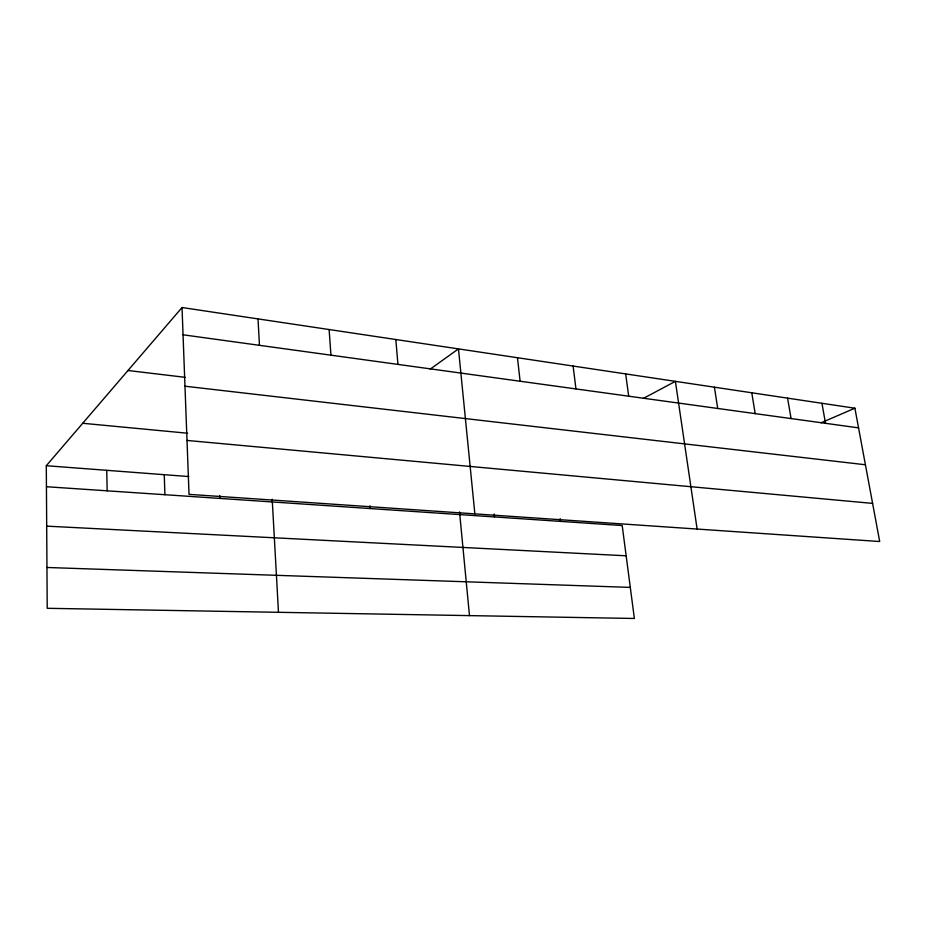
<?xml version="1.0" encoding="UTF-8"?>
<svg xmlns="http://www.w3.org/2000/svg" width="926" height="926" viewBox="0 0 926 926"><rect width="100%" height="100%" fill="white"/><g stroke="black" fill="none" stroke-linecap="round" stroke-linejoin="round"><path stroke-width="1.39" d="M46.439 486.729L622.191 525.54L634.368 618.475L47.214 608.301L46.3 465.72L182.028 307.525L854.895 408.216L879.7 541.525L189.031 494.357L182.028 307.525M430.22 369.115L458.474 348.894L474.864 513.872M643.396 398.388L675.39 381.35L697.116 529.047M821.061 422.788L854.895 408.216M46.96 567.476L630.293 587.397M46.694 526.142L626.161 555.797M46.3 465.72L188.777 476.554M187.017 440.44L872.605 503.397M82.727 423.275L187.608 433.229M184.98 386.211L865.416 464.759M127.996 370.504L185.223 377.333M183.047 334.795L858.552 427.87M821.929 403.273L825.506 423.321M787.575 398.134L791.082 418.575M751.773 392.774L755.188 413.633M714.409 387.184L717.719 408.47M625.663 373.907L628.696 396.201M573.101 366.048L575.96 388.932M560.149 518.595L560.485 521.384M517.472 357.725L520.111 381.246M494.206 514.057L494.507 516.928M459.527 511.893L469.482 615.616M395.819 339.518L397.937 364.404M370.018 505.735L370.238 508.559M329.124 329.54L330.941 355.179M272.198 499.218L278.483 612.306M258.018 318.903L259.465 345.329M219.786 495.63L219.913 498.42M164.261 474.691L164.909 494.715M106.756 470.315L107.15 490.815"/></g></svg>
